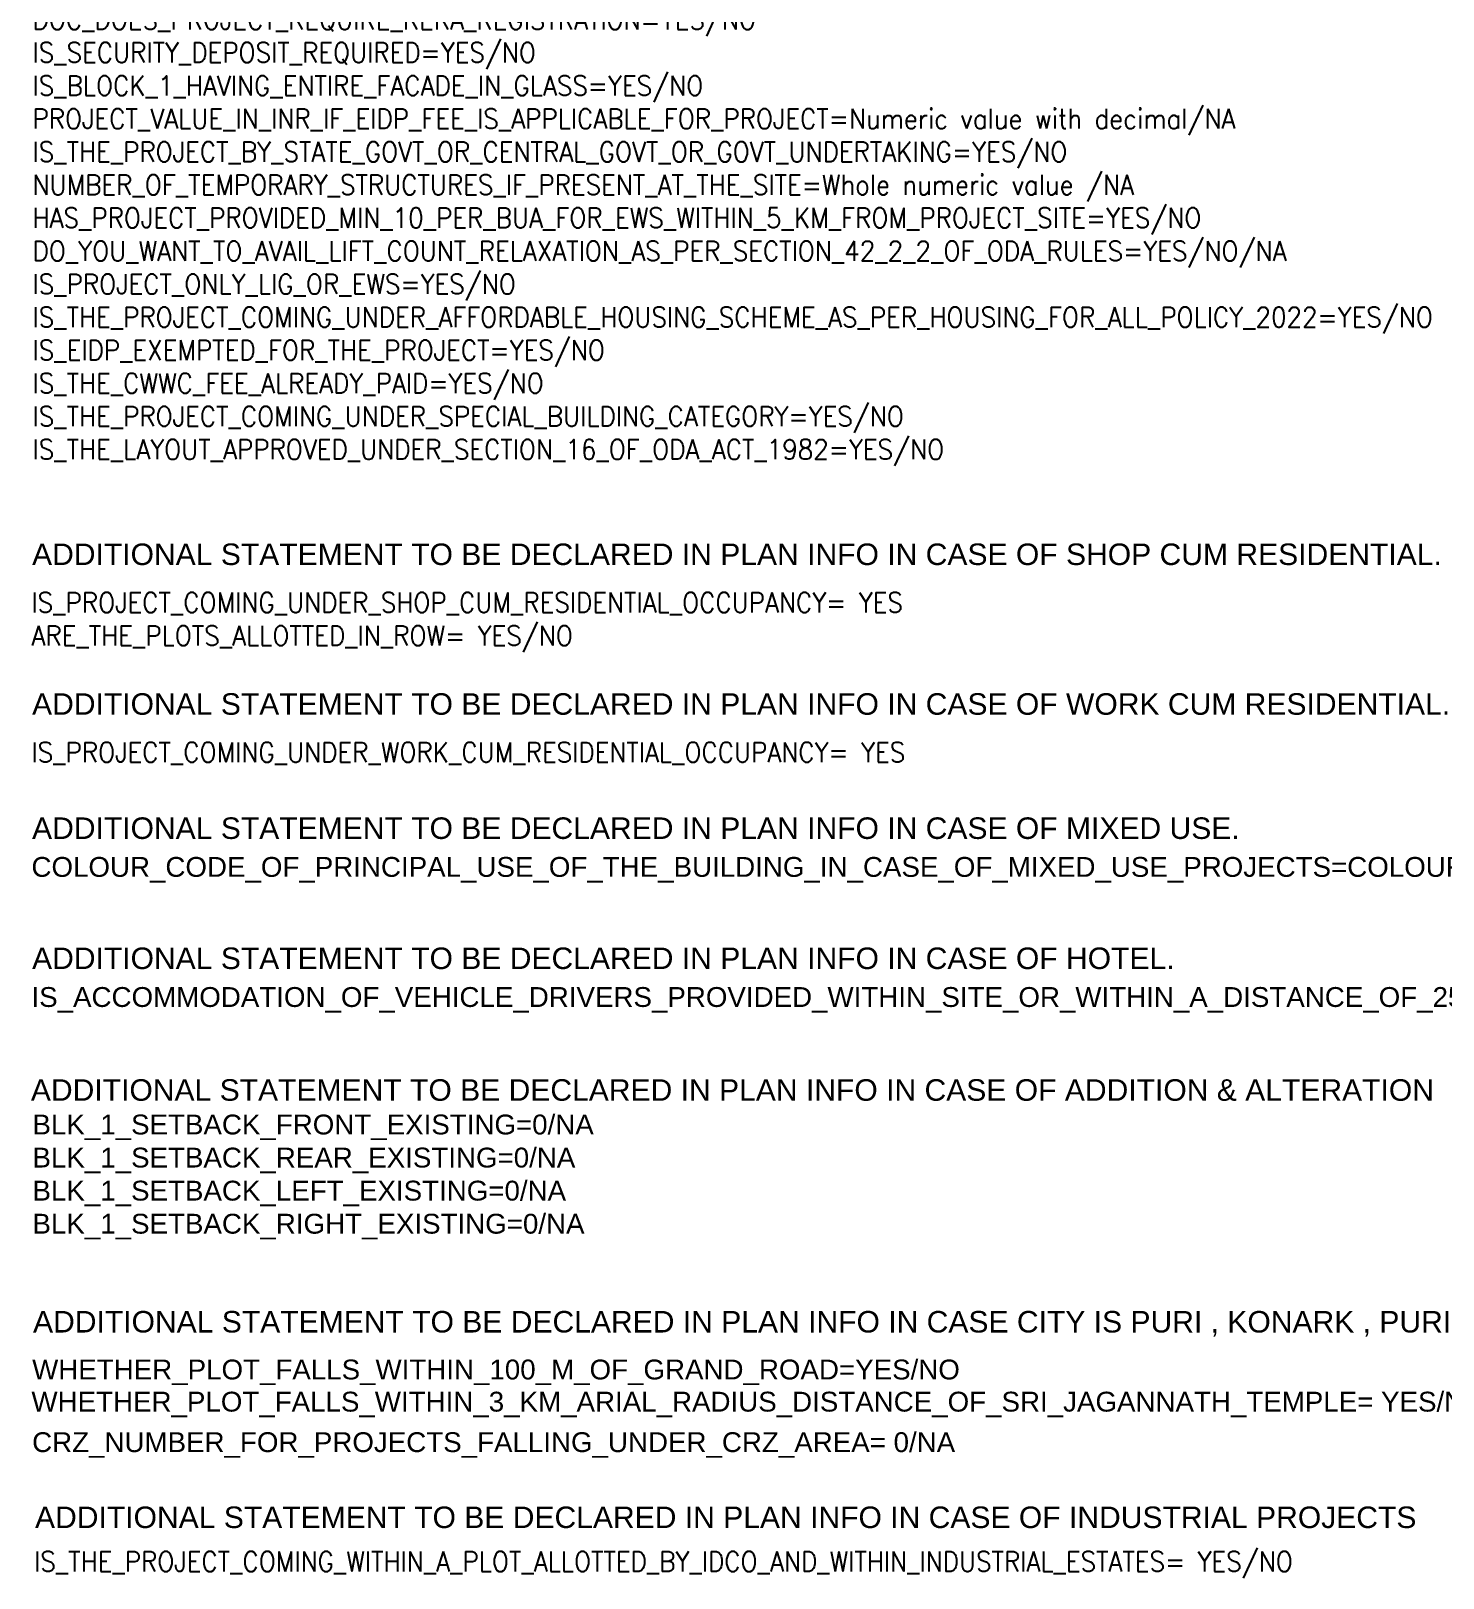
# Model space of a CAD drawing. Header units: millimetres. Extents: x -9481 to -9286, y 28694 to 28853.
# Drawn here: x -9416.6 to -9351, y 28694.2 to 28766.1 of the extents above; entities that cross this region are included whole.
import ezdxf

# ---------------------------------------------------------------- set-up
doc = ezdxf.new("R2010")
doc.units = ezdxf.units.MM
doc.linetypes.add('CONTINULUS', pattern=[0])
doc.layers.add('PLAN_INFO', color=1, linetype='Continuous', plot=False)
doc.styles.add('Arial', font='arial.ttf', dxfattribs={"height": 0.2})
doc.styles.add('style2', font='arial.ttf', dxfattribs={"height": 0.3})

msp = doc.modelspace()

# ---------------------------------------------------------------- texts
at = {"color": 7, "linetype": 'CONTINULUS', "ltscale": 0.05, "char_height": 1, "attachment_point": 1, "style": 'Arial'}
for s, insert in [('ADDITIONAL STATEMENT TO BE DECLARED IN PLAN INFO IN CASE OF SHOP CUM RESIDENTIAL.', (-9416.516213, 28742.25274)), ('ADDITIONAL STATEMENT TO BE DECLARED IN PLAN INFO IN CASE OF WORK CUM RESIDENTIAL.', (-9416.516213, 28735.295986)), ('ADDITIONAL STATEMENT TO BE DECLARED IN PLAN INFO IN CASE OF MIXED USE.', (-9416.516213, 28729.526341)), ('ADDITIONAL STATEMENT TO BE DECLARED IN PLAN INFO IN CASE OF HOTEL.', (-9416.516213, 28723.480902)), ('ADDITIONAL STATEMENT TO BE DECLARED IN PLAN INFO IN CASE OF ADDITION & ALTERATION', (-9416.570887, 28717.360891)), ('ADDITIONAL STATEMENT TO BE DECLARED IN PLAN INFO IN CASE CITY IS PURI , KONARK , PURI KONARK DEVELOPMENT AUTHORITY , NIMAPARA', (-9416.470706, 28706.59288)), ('ADDITIONAL STATEMENT TO BE DECLARED IN PLAN INFO IN CASE OF INDUSTRIAL PROJECTS', (-9416.378073, 28697.506522))]:
    msp.add_mtext_dynamic_manual_height_columns(s, width=110.824321, gutter_width=1, heights=[0], dxfattribs=dict(at, insert=insert))
at = {"layer": 'PLAN_INFO', "linetype": 'Continuous', "insert": (-9416.495335, 28850.032203), "char_height": 0.921715, "attachment_point": 1, "style": 'style2'}
msp.add_mtext_dynamic_manual_height_columns('{\\Fstandard|c0;PLAN INFO\\P\\PARCHITECT_OR_TECHNICAL_PERSON_NAME=XYZ\\PPLOT_NO=0\\PKHATA_NO=0\\PMAUZA=XYZ\\PDISTRICT=XYZ\\PPLOT_AREA_M2=Numeric value with decimal\\PAVG_PLOT_DEPTH=Numeric value with decimal\\PAVG_PLOT_WIDTH=Numeric value with decimal\\PADJACENT_\\A1;ROAD_WIDTH=\\A0;Numeric value with decimal\\A1;\\P\\A0;ADDITIONAL_TDR_IF_APPLICABLE_M2=Numeric value with decimal/NA\\PEXISTING_FLOOR_AREA_TO_BE_DEMOLISHED_M2=0\\PNUMBER_OF_OCCUPANTS_OR_USERS_OR_BED_BLK_1=0\\PIS_THE_PLOT_PART_OF_THE_LAYOUT_APPROVED_BY_THE_AUTHORITY_OR_DEVELOPED_AND_ALLOTTED_BY_THE_GOVERNMENT_OR_STATUTORY_BODIES_OR_IS_A_FINAL_PLOT_IN_TOWN_PLANNING_SCHEMES_OR_DEVELOPMENT_SCHEMES=YES/NO\\P\\A1;IS_LAND_REGULARIZED=YES/NO\\PIS_PROJECT_HAVING_SEWERAGE_CONNECTION=YES/NO\\PLAND_USE_ZONE=RESIDENTIAL USE ZONE\\A0;\\PIS_BUILDING_UNDER_HAZARDOUS_OCCUPANCY_CATEGORY=YES/NO\\PIS_BUILDING_CENTRALLY_AIR_CONDITIONED=YES/NO\\PPER_ACRE_BENCHMARK_VALUE_OF_LAND_NEEDED_IF_PROJECT_IS_HAVING_PURCHASABLE_FAR_COMPONENT=0/NA\\PDISTANCE_OF_DA_PARKING_SPACE_FROM_BUILDING_ENTRANCE=0/NA\\PTOTAL_PARKING_AREA_IF_PROJECT_HAS_OFF_SITE_PARKING_PROVISION_WITHIN_300_METERS_FROM_PROJECT_SITE=0/NA\\PSTAR_RATING_FOR_HOTEL_PROJECT=1/2/3/4/5/NA\\PDOES_HOSPITAL_HAVE_CRITICAL_CARE_UNIT=YES/NO/NA\\PPROVISION_FOR_HELIPAD_PRESENT=YES/NO/NA\\PIS_DRIVEWAY_PROVIDING_ACCESS_TO_REAR_SIDE_OR_ANY_OTHER_SIDE_OTHER_THAN_FRONT_OF_THE_BUILDING=YES/NO\\PMINIMUM_DISTANCE_FROM_THE_ROAD_INTERSECTIONS=0/NA\\PMINIMUM_DISTANCE_OF_PROPERTY_LINE_FROM_THE_CENTRE_LINE_OF_THE_ROAD=0/NA\\PDOES_PROJECT_HAVE_MORE_THAN_10000_LITRES_OF_WASTE_WATER_DISCHARGE_PER_DAY=YES/NO\\PTOTAL_CONNECTED_LOAD_OF_THE_PROPOSED_PROJECT_IN_W=0\\PMINIMUM_GENERATION_CAPACITY_OF_THE_ROOFTOP_SOLAR_PV_SYSTEM_IN_W=0/NA\\PCAPACITY_OF_SOLAR_WATER_HEATING_SYSTEM_IN_LPD=0/NA\\PDOES_PROJECT_HAVE_LOW_WATER_CONSUMPTION_AND_PLUMBING_FIXTURES=YES/NO/NA\\PDOES_PROJECT_HAVE_REDUCED_HARDSCAPE=YES/NO/NA\\PDOES_PROJECT_HAVE_LOW_ENERGY_CONSUMPTION_LIGHTING_FIXTURES=YES/NO/NA\\PDOES_PROJECT_HAVE_ENERGY_EFFICIENT_HVAC_SYSTEM=YES/NO/NA\\PDOES_PROJECT_HAVE_LIGHTING_OF_COMMON_AREAS_BY_SOLAR_ENERGY_OR_LED_DEVICES=YES/NO/NA\\PDOES_PROJECT_HAVE_SEGREGATION_OF_WASTE_PROVISION=YES/NO/NA\\PDOES_PROJECT_HAVE_ORGANIC_WASTE_MANAGEMENT_PROVISION=YES/NO/NA\\H0.91667x;\\fCalibri|b0|i0|c0|p34;\\P\\H1.0909x;\\Fstandard|c0;DOES_THE_PROJECT_REQUIRE_NOC_FROM_AAI_AS_PER_THE_COLOUR_CODED_ZONE_MAPS=YES/NO\\PIS_THE_PROJECT_LOCATED_WITHIN_300_METERS_DISTANCE_OF_THE_CENTRALLY_PROTECTED_MONUMENT=YES/NO\\PIS_THE_PROJECT_LOCATED_WITHIN_300_METERS_DISTANCE_OF_THE_STATE_PROTECTED_MONUMENT=YES/NO\\PIS_THE_PROJECT_LOCATED_WITHIN_200_METERS_FROM_STRATEGIC_BUILDINGS=YES/NO\\PIS_PROPOSED_CONSTRUCTION_NEXT_TO_FLOOD_EMBANKMENT_AND_DOES_APPLICANT_WANT_TO_HAVE_DIRECT_ACCESS_FROM_THE_EMBANKMENT_ROAD=YES/NO\\PIS_KISAM_OF_LAND_RECORDED_AS_AGRICULTURE_IN_RECORD_OF_RIGHTS=YES/NO\\PIS_THE_PROJECT_ADJACENT_TO_HIGHWAY_AND_HAVING_DIRECT_ACCESS_TO_IT=YES/NO\\PIS_THE_PROJECT_CLOSE_TO_THE_COASTAL_REGION=YES/NO\\PDOC_OSHB_OR_GA_OR_BDA_DEVELOPED_AND_ALLOTTED_PLOT=YES/NO\\PDOC_PLOT_PART_OF_APPROVED_PRIVATE_LAYOUT=YES/NO\\PDOC_PLOT_PART_OF_UNAUTHORISED_LAYOUT_OR_REVENUE_PLOT=YES/NO\\PDOC_IS_PROJECT_COMING_UNDER_THE_JURISDICTION_OF_PLANNING_AUTHORITIES=YES/NO\\PDOC_DOES_THE_PROJECT_HAVE_AFFORDABLE_HOUSING_COMPONENT=YES/NO\\PDOC_DOES_THE_PROJECT_HAVE_MORE_THAN_500_SQM_BUILT_UP_AREA_EXCLUDING_THE_AFFORDABLE_HOUSING_COMPONENT=YES/NO\\PDOC_DOES_PROJECT_REQUIRE_RERA_REGISTRATION=YES/NO\\PIS_SECURITY_DEPOSIT_REQUIRED=YES/NO\\PIS_BLOCK_1_HAVING_ENTIRE_FACADE_IN_GLASS=YES/NO\\PPROJECT_VALUE_IN_INR_IF_EIDP_FEE_IS_APPLICABLE_FOR_PROJECT=Numeric value with decimal/NA\\PIS_THE_PROJECT_BY_STATE_GOVT_OR_CENTRAL_GOVT_OR_GOVT_UNDERTAKING=YES/NO\\PNUMBER_OF_TEMPORARY_STRUCTURES_IF_PRESENT_AT_THE_SITE=Whole numeric value /NA\\PHAS_PROJECT_PROVIDED_MIN_10_PER_BUA_FOR_EWS_WITHIN_5_KM_FROM_PROJECT_SITE=YES/NO\\P\\A1;DO_YOU_WANT_TO_AVAIL_LIFT_COUNT_RELAXATION_AS_PER_SECTION_42_2_2_OF_ODA_RULES=YES/NO/NA\\PIS_PROJECT_ONLY_LIG_OR_EWS=YES/NO\\PIS_THE_PROJECT_COMING_UNDER_AFFORDABLE_HOUSING_SCHEME_AS_PER_HOUSING_FOR_ALL_POLICY_2022=YES/NO\\PIS_EIDP_EXEMPTED_FOR_THE_PROJECT=YES/NO^JIS_THE_CWWC_FEE_ALREADY_PAID=YES/NO^JIS_THE_PROJECT_COMING_UNDER_SPECIAL_BUILDING_CATEGORY=YES/NO\\PIS_THE_LAYOUT_APPROVED_UNDER_SECTION_16_OF_ODA_ACT_1982=YES/NO }', width=109.510644, gutter_width=12.096, heights=[125.987611], dxfattribs=at)
at = {"layer": 'PLAN_INFO', "linetype": 'Continuous', "char_height": 0.921715, "width": 109.510644, "attachment_point": 1, "style": 'style2'}
for s, insert in [('{\\Fstandard|c0;\\C1;\\A1;IS_PROJECT_COMING_UNDER_SHOP_CUM_RESIDENTIAL_OCCUPANCY= YES\\PARE_THE_PLOTS_ALLOTTED_IN_ROW= YES/NO}', (-9416.543776, 28739.969484)), ('{\\Fstandard|c0;\\C1;\\A1;IS_PROJECT_COMING_UNDER_WORK_CUM_RESIDENTIAL_OCCUPANCY= YES\\P}', (-9416.543776, 28733.01273)), ('COLOUR_CODE_OF_PRINCIPAL_USE_OF_THE_BUILDING_IN_CASE_OF_MIXED_USE_PROJECTS=COLOUR CODE OF PRIMARY OCCUPANCY TYPE/NA\\P', (-9416.543776, 28727.687483)), ('IS_ACCOMMODATION_OF_VEHICLE_DRIVERS_PROVIDED_WITHIN_SITE_OR_WITHIN_A_DISTANCE_OF_250_METERS_RADIUS_OF_THE_PREMISES=YES/NO', (-9416.543776, 28721.642044)), ('BLK_1_SETBACK_FRONT_EXISTING=0/NA\\PBLK_1_SETBACK_REAR_EXISTING=0/NA\\PBLK_1_SETBACK_LEFT_EXISTING=0/NA\\PBLK_1_SETBACK_RIGHT_EXISTING=0/NA\\P', (-9416.497049, 28715.717824)), ('WHETHER_PLOT_FALLS_WITHIN_100_M_OF_GRAND_ROAD=YES/NO', (-9416.512323, 28704.334045)), ('WHETHER_PLOT_FALLS_WITHIN_3_KM_ARIAL_RADIUS_DISTANCE_OF_SRI_JAGANNATH_TEMPLE= YES/NO', (-9416.544384, 28702.840222)), ('CRZ_NUMBER_FOR_PROJECTS_FALLING_UNDER_CRZ_AREA= 0/NA', (-9416.512886, 28700.958219)), ('{\\Fstandard|c0;\\A1;IS_THE_PROJECT_COMING_WITHIN_A_PLOT_ALLOTTED_BY_IDCO_AND_WITHIN_INDUSTRIAL_ESTATES= YES/NO}', (-9416.41969, 28695.412278))]:
    msp.add_mtext(s, dxfattribs=dict(at, insert=insert))

doc.saveas('drawing.dxf')
